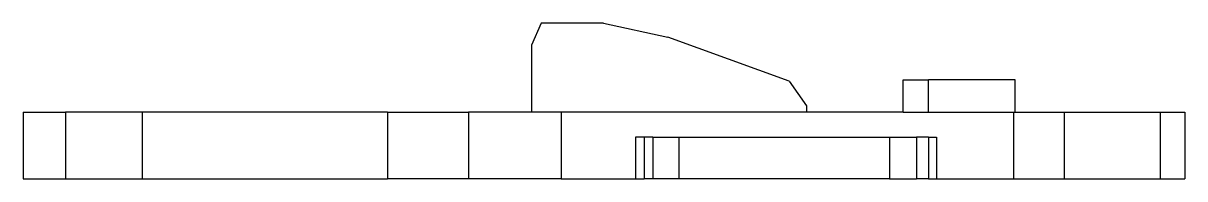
# Model space of a CAD drawing. Extents: x -191 to 159, y -16 to 31.
import ezdxf

# ---------------------------------------------------------------- set-up
doc = ezdxf.new("R2010")
doc.units = 0
doc.header["$MEASUREMENT"] = 0
doc.layers.get('0').update_dxf_attribs({"linetype": 'CONTINUOUS'})

msp = doc.modelspace()

# ---------------------------------------------------------------- linework, layer by layer
for p, q in [((-34.52, 30.77), (-37.43, 24.13)), ((-15.77, 30.77), (-34.52, 30.77)), ((-15.77, 30.77), (3.66, 26.54)), ((40.22, 13.37), (3.66, 26.54)), ((-37.43, 24.13), (-37.43, 3.97)), ((40.22, 13.37), (45.44, 5.94)), ((74.53, 3.97), (74.53, 13.77)), ((74.53, 13.77), (82.18, 13.77)), ((82.18, 3.97), (82.18, 13.77)), ((108.24, 13.77), (82.18, 13.77)), ((108.24, 3.97), (108.24, 13.77)), ((-190.61, 3.97), (-190.61, -16.03)), ((-190.61, 3.97), (-177.89, 3.97)), ((-177.89, 3.97), (-177.89, -16.03)), ((-154.77, 3.97), (-177.89, 3.97)), ((-154.77, 3.97), (-154.79, -16.03)), ((-80.85, 3.97), (-154.77, 3.97)), ((-80.85, 3.97), (-80.85, -16.03)), ((-80.85, 3.97), (-56.43, 3.97)), ((-56.43, 3.97), (-56.43, -16.03)), ((-37.43, 3.97), (-56.43, 3.97)), ((-28.47, 3.97), (-37.43, 3.97)), ((-28.47, 3.97), (-28.47, -16.03)), ((45.44, 3.97), (-28.47, 3.97)), ((45.44, 5.94), (45.44, 3.97)), ((74.53, 3.97), (45.44, 3.97)), ((74.53, 3.97), (82.18, 3.97)), ((82.18, 3.97), (107.82, 3.97)), ((107.82, 3.97), (107.82, -16.03)), ((107.82, 3.97), (108.24, 3.97)), ((108.24, 3.97), (123.04, 3.97)), ((123.04, 3.97), (152.02, 3.97)), ((123.04, 3.97), (123.04, -16.03)), ((152.02, 3.97), (152.02, -16.03)), ((152.02, 3.97), (159.39, 3.97)), ((159.39, 3.97), (159.39, -16.03)), ((-6.13, -3.53), (-6.13, -16.03)), ((-3.52, -3.53), (-6.13, -3.53)), ((-3.52, -3.53), (-3.52, -16.03)), ((-0.92, -3.53), (-3.52, -3.53)), ((-0.92, -3.53), (-0.92, -16.03)), ((-0.92, -3.53), (6.9, -3.53)), ((6.9, -3.53), (6.9, -16.03)), ((6.9, -3.53), (70.44, -3.53)), ((70.44, -3.53), (70.44, -16.03)), ((70.44, -3.53), (78.53, -3.53)), ((78.53, -3.53), (78.53, -16.03)), ((82.17, -3.53), (78.53, -3.53)), ((82.17, -3.53), (82.17, -16.03)), ((82.17, -3.53), (84.57, -3.53)), ((84.57, -3.53), (84.57, -16.03)), ((-190.61, -16.03), (-177.89, -16.03)), ((-177.89, -16.03), (-154.79, -16.03)), ((-154.79, -16.03), (-80.85, -16.03)), ((-56.43, -16.03), (-80.85, -16.03)), ((-28.47, -16.03), (-56.43, -16.03)), ((-28.47, -16.03), (-6.13, -16.03)), ((-6.13, -16.03), (-3.52, -16.03)), ((-0.92, -16.03), (-3.52, -16.03)), ((6.9, -16.03), (-0.92, -16.03)), ((70.44, -16.03), (6.9, -16.03)), ((70.44, -16.03), (78.53, -16.03)), ((82.17, -16.03), (78.53, -16.03)), ((82.17, -16.03), (84.57, -16.03)), ((84.57, -16.03), (107.82, -16.03)), ((107.82, -16.03), (123.04, -16.03)), ((123.04, -16.03), (152.02, -16.03)), ((152.02, -16.03), (159.39, -16.03))]:
    msp.add_line(p, q)

doc.saveas('drawing.dxf')
